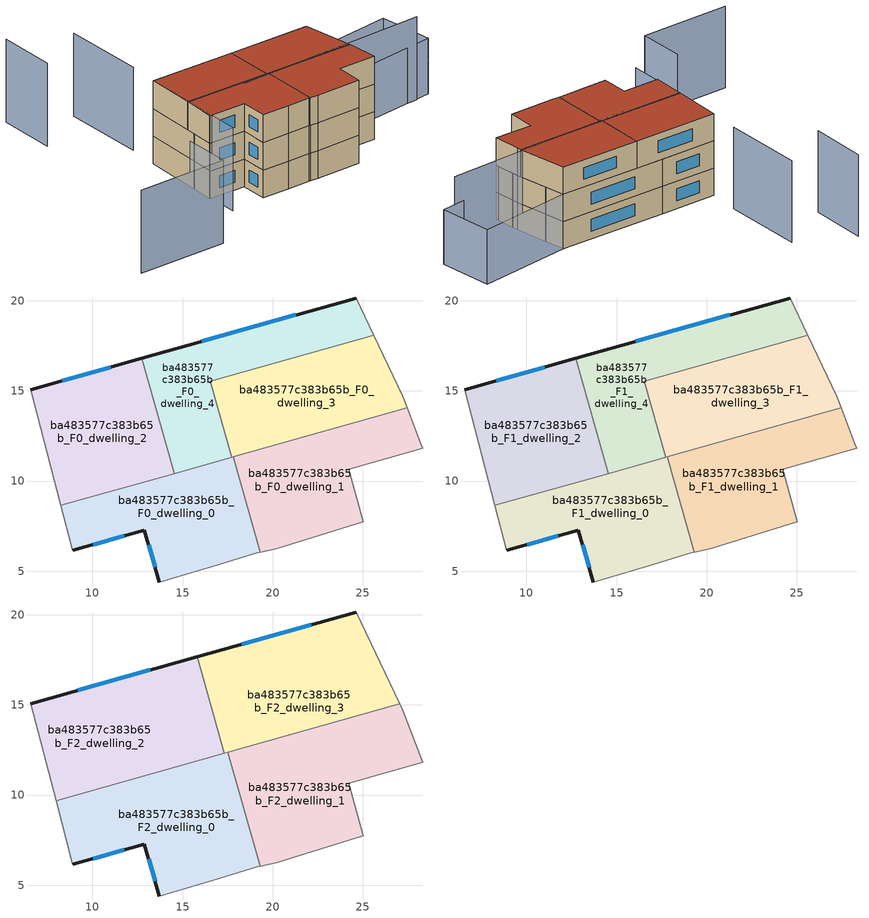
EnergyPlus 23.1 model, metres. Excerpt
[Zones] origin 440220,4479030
ba483577c383b65b_F0_dwelling_0
 floor ground (EU_floor_Construction): 17.8,11.34 19.29,6.05 19.13,6.01 16.71,5.29 13.72,4.4 12.88,7.27 8.91,6.16 8.88,6.23 8.25,8.65 z0
 wall outside (EU_wall_Construction): 8.91,6.16 12.88,7.27 13.72,4.4 z0:3
 wall adiabatic (EU_wall_Construction): 13.72,4.4 16.71,5.29 19.13,6.01 19.29,6.05 / 8.25,8.65 8.88,6.23 8.91,6.16 z0:3
 wall to ba483577c383b65b_F0_dwelling_1 (EU_wall_Construction): 19.29,6.05 17.8,11.34 z0:3
 wall to ba483577c383b65b_F0_dwelling_2 (EU_wall_Construction): 14.54,10.42 8.25,8.65 z0:3
 wall to ba483577c383b65b_F0_dwelling_4 (EU_wall_Construction): 17.73,11.32 14.54,10.42 z0:3
 wall to ba483577c383b65b_F0_dwelling_3 (EU_wall_Construction): 17.8,11.34 17.73,11.32 z0:3
 window (EU_Window_Construction): 13.12,6.47 13.48,5.21 / 10.03,6.47 11.77,6.96 z0.84:2.16
ba483577c383b65b_F0_dwelling_1
 floor ground (EU_floor_Construction): 27.46,14.06 28.22,12.06 28.31,11.82 24.21,10.66 25.03,7.73 20.2,6.25 19.29,6.05 17.8,11.34 z0
 wall adiabatic (EU_wall_Construction): 19.29,6.05 20.2,6.25 25.03,7.73 24.21,10.66 28.31,11.82 28.22,12.06 27.46,14.06 17.8,11.34 z0:3
ba483577c383b65b_F0_dwelling_2
 floor ground (EU_floor_Construction): 12.73,16.8 14.53,10.42 8.25,8.65 6.59,15.07 z0
 wall outside (EU_wall_Construction): 12.73,16.8 6.59,15.07 z0:3
 wall to ba483577c383b65b_F0_dwelling_4 (EU_wall_Construction): 14.53,10.42 12.73,16.8 z0:3
 wall adiabatic (EU_wall_Construction): 6.59,15.07 8.25,8.65 z0:3
 window (EU_Window_Construction): 11.01,16.32 8.31,15.56 z0.84:2.16
ba483577c383b65b_F0_dwelling_3
 floor ground (EU_floor_Construction): 25.61,18.08 27.22,14.71 27.46,14.06 17.72,11.32 16.54,15.53 z0
 wall adiabatic (EU_wall_Construction): 17.8,11.34 27.46,14.06 27.22,14.71 25.61,18.08 z0:3
 wall to ba483577c383b65b_F0_dwelling_4 (EU_wall_Construction): 25.61,18.08 16.54,15.53 17.72,11.32 z0:3
ba483577c383b65b_F0_dwelling_4
 floor ground (EU_floor_Construction): 24.62,20.16 25.61,18.08 16.54,15.53 17.72,11.32 14.53,10.42 12.73,16.8 z0
 wall outside (EU_wall_Construction): 24.62,20.16 12.73,16.8 z0:3
 wall adiabatic (EU_wall_Construction): 25.61,18.08 24.62,20.16 z0:3
 window (EU_Window_Construction): 21.28,19.21 16.07,17.75 z0.84:2.16
ba483577c383b65b_F1_dwelling_0
 floor to ba483577c383b65b_F0_dwelling_0 (EU_floor_Construction): 17.8,11.34 19.29,6.05 19.13,6.01 16.71,5.29 13.72,4.4 12.88,7.27 8.91,6.16 8.88,6.23 8.25,8.65 z3
 wall outside (EU_wall_Construction): 8.91,6.16 12.88,7.27 13.72,4.4 z3:6
 wall adiabatic (EU_wall_Construction): 13.72,4.4 16.71,5.29 19.13,6.01 19.29,6.05 / 8.25,8.65 8.88,6.23 8.91,6.16 z3:6
 wall to ba483577c383b65b_F1_dwelling_1 (EU_wall_Construction): 19.29,6.05 17.8,11.34 z3:6
 wall to ba483577c383b65b_F1_dwelling_2 (EU_wall_Construction): 14.54,10.42 8.25,8.65 z3:6
 wall to ba483577c383b65b_F1_dwelling_4 (EU_wall_Construction): 17.73,11.32 14.54,10.42 z3:6
 wall to ba483577c383b65b_F1_dwelling_3 (EU_wall_Construction): 17.8,11.34 17.73,11.32 z3:6
 window (EU_Window_Construction): 13.12,6.47 13.48,5.21 / 10.03,6.47 11.77,6.96 z3.84:5.16
ba483577c383b65b_F1_dwelling_1
 floor to ba483577c383b65b_F0_dwelling_1 (EU_floor_Construction): 27.46,14.06 28.22,12.06 28.31,11.82 24.21,10.66 25.03,7.73 20.2,6.25 19.29,6.05 17.8,11.34 z3
 wall adiabatic (EU_wall_Construction): 19.29,6.05 20.2,6.25 25.03,7.73 24.21,10.66 28.31,11.82 28.22,12.06 27.46,14.06 17.8,11.34 z3:6
ba483577c383b65b_F1_dwelling_2
 floor to ba483577c383b65b_F0_dwelling_2 (EU_floor_Construction): 12.73,16.8 14.53,10.42 8.25,8.65 6.59,15.07 z3
 wall outside (EU_wall_Construction): 12.73,16.8 6.59,15.07 z3:6
 wall to ba483577c383b65b_F1_dwelling_4 (EU_wall_Construction): 14.53,10.42 12.73,16.8 z3:6
 wall adiabatic (EU_wall_Construction): 6.59,15.07 8.25,8.65 z3:6
 window (EU_Window_Construction): 11.01,16.32 8.31,15.56 z3.84:5.16
ba483577c383b65b_F1_dwelling_3
 floor to ba483577c383b65b_F0_dwelling_3 (EU_floor_Construction): 25.61,18.08 27.22,14.71 27.46,14.06 17.72,11.32 16.54,15.53 z3
 wall adiabatic (EU_wall_Construction): 17.8,11.34 27.46,14.06 27.22,14.71 25.61,18.08 z3:6
 wall to ba483577c383b65b_F1_dwelling_4 (EU_wall_Construction): 25.61,18.08 16.54,15.53 17.72,11.32 z3:6
 ceiling adiabatic (EU_roof_Construction): 27.05,15.07 25.61,18.08 16.54,15.53 17.43,12.35 z6
ba483577c383b65b_F1_dwelling_4
 floor to ba483577c383b65b_F0_dwelling_4 (EU_floor_Construction): 24.62,20.16 25.61,18.08 16.54,15.53 17.72,11.32 14.53,10.42 12.73,16.8 z3
 wall outside (EU_wall_Construction): 24.62,20.16 12.73,16.8 z3:6
 wall adiabatic (EU_wall_Construction): 25.61,18.08 24.62,20.16 z3:6
 window (EU_Window_Construction): 21.28,19.21 16.07,17.75 z3.84:5.16
ba483577c383b65b_F2_dwelling_0
 floor to ba483577c383b65b_F1_dwelling_0 (EU_floor_Construction): 17.8,11.34 19.29,6.05 19.13,6.01 16.71,5.29 13.72,4.4 12.88,7.27 8.91,6.16 8.88,6.23 8.25,8.65 z6
 floor to ba483577c383b65b_F1_dwelling_4 (EU_floor_Construction): 17.43,12.35 17.72,11.32 14.53,10.42 14.24,11.46 z6
 floor to ba483577c383b65b_F1_dwelling_2 (EU_floor_Construction): 14.24,11.46 14.53,10.42 8.25,8.65 7.98,9.69 z6
 floor to ba483577c383b65b_F1_dwelling_3 (EU_floor_Construction): 17.52,12.38 17.81,11.34 17.72,11.32 17.43,12.35 z6
 wall outside (EU_wall_Construction): 8.91,6.16 12.88,7.27 13.72,4.4 z6:9
 wall adiabatic (EU_wall_Construction): 7.98,9.69 8.88,6.23 8.91,6.16 / 13.72,4.4 16.71,5.29 19.13,6.01 19.3,6.05 z6:9
 wall to ba483577c383b65b_F2_dwelling_1 (EU_wall_Construction): 19.3,6.05 17.52,12.38 z6:9
 wall to ba483577c383b65b_F2_dwelling_2 (EU_wall_Construction): 17.31,12.32 7.98,9.69 z6:9
 wall to ba483577c383b65b_F2_dwelling_3 (EU_wall_Construction): 17.52,12.38 17.31,12.32 z6:9
 window (EU_Window_Construction): 13.12,6.47 13.48,5.21 / 10.03,6.47 11.77,6.96 z6.84:8.16
 roof outside (EU_roof_Construction): 19.13,6.01 19.3,6.05 17.52,12.38 7.98,9.69 8.88,6.23 8.91,6.16 12.88,7.27 13.72,4.4 16.71,5.29 z9
ba483577c383b65b_F2_dwelling_1
 floor to ba483577c383b65b_F1_dwelling_1 (EU_floor_Construction): 27.46,14.06 28.22,12.06 28.31,11.82 24.21,10.66 25.03,7.73 20.2,6.25 19.3,6.05 17.81,11.34 z6
 floor to ba483577c383b65b_F1_dwelling_3 (EU_floor_Construction): 27.05,15.07 27.22,14.71 27.46,14.06 17.81,11.34 17.52,12.38 z6
 wall adiabatic (EU_wall_Construction): 19.3,6.05 20.2,6.25 25.03,7.73 24.21,10.66 28.31,11.82 27.22,14.71 27.05,15.07 17.52,12.38 z6:9
 roof outside (EU_roof_Construction): 25.03,7.73 24.21,10.66 28.31,11.82 27.22,14.71 27.05,15.07 17.52,12.38 19.3,6.05 20.2,6.25 z9
ba483577c383b65b_F2_dwelling_2
 floor to ba483577c383b65b_F1_dwelling_2 (EU_floor_Construction): 12.74,16.8 14.24,11.46 7.98,9.69 6.59,15.07 z6
 floor to ba483577c383b65b_F1_dwelling_4 (EU_floor_Construction): 15.81,17.67 17.31,12.32 14.24,11.46 12.74,16.8 z6
 wall outside (EU_wall_Construction): 15.81,17.67 6.59,15.07 z6:9
 wall adiabatic (EU_wall_Construction): 6.59,15.07 7.98,9.69 z6:9
 wall to ba483577c383b65b_F2_dwelling_3 (EU_wall_Construction): 17.31,12.32 15.81,17.67 z6:9
 window (EU_Window_Construction): 13.22,16.94 9.18,15.8 z6.84:8.16
 roof outside (EU_roof_Construction): 17.31,12.32 15.81,17.67 6.59,15.07 7.98,9.69 z9
ba483577c383b65b_F2_dwelling_3
 floor to ba483577c383b65b_F1_dwelling_4 (EU_floor_Construction): 24.62,20.16 25.61,18.08 16.54,15.53 17.43,12.35 17.31,12.32 15.81,17.67 z6
 floor adiabatic (EU_floor_Construction): 25.61,18.08 27.05,15.07 17.31,12.32 17.43,12.35 16.54,15.53 z6
 wall outside (EU_wall_Construction): 24.62,20.16 15.81,17.67 z6:9
 wall adiabatic (EU_wall_Construction): 17.52,12.38 27.05,15.07 24.62,20.16 z6:9
 window (EU_Window_Construction): 22.14,19.46 18.28,18.37 z6.84:8.16
 roof outside (EU_roof_Construction): 27.05,15.07 24.62,20.16 15.81,17.67 17.31,12.32 z9
shading: 14.52,11.25 35.28,18.05 / 5.09,1.86 6.55,-3 / 6.55,-3 -3.2,-5.93 / 6.59,15.07 9.95,3 / 3.35,27.33 5.9,18.51 / -3.22,28.6 -1.49,22.35 z0:9; 34.37,24.34 36.75,18.79 / 36.75,18.79 27,14.61 / 27,14.61 24.62,20.16 / 24.62,20.16 34.37,24.34 z0:6
[Building]
EU S2 Campaign: North Axis=0; Terrain=City; Solar Distribution=FullExterior
[Site:Location]
Madrid: Latitude=40.5; Longitude=-3.5; Time Zone=1; Elevation=609
[SizingPeriod:WeatherFileDays]
AnnualSizingPeriod: Begin Month=1; Begin Day of Month=1; End Month=12; End Day of Month=31; Day of Week for Start Day=Monday; Use Weather File Daylight Saving Period=No; Use Weather File Rain and Snow Indicators=No
[MATERIAL]
EU_InternalMass_Material: Roughness=MediumRough; Thickness=0.1; Conductivity=1; Density=1800; Specific Heat=900; Thermal Absorptance=0.9; Solar Absorptance=0.7; Visible Absorptance=0.7
[MATERIAL:NOMASS] Roughness=MediumRough; Thermal Absorptance=0.9; Solar Absorptance=0.7; Visible Absorptance=0.7
Name | Thermal Resistance
EU_wall_NoMass; EU_roof_NoMass | 2.16768
EU_floor_NoMass | 1.14339
[WINDOWMATERIAL:SIMPLEGLAZINGSYSTEM]
EU_Window_SimpleGlazing: UFactor=3.23888; Solar Heat Gain Coefficient=0.85; Visible Transmittance=0.85
[CONSTRUCTION]
EU_wall_Construction: EU_wall_NoMass
EU_roof_Construction: EU_roof_NoMass
EU_floor_Construction: EU_floor_NoMass
EU_InternalMass_Construction: EU_InternalMass_Material
EU_Window_Construction: EU_Window_SimpleGlazing
[ZONE] Type=1; Multiplier=1; Ceiling Height=autocalculate; Floor Area=autocalculate; Part of Total Floor Area=Yes
Name | Volume
ba483577c383b65b_F0_dwelling_0; ba483577c383b65b_F1_dwelling_0 | 128.52
ba483577c383b65b_F2_dwelling_0 | 160.661
ba483577c383b65b_F0_dwelling_1; ba483577c383b65b_F1_dwelling_1 | 128.536
ba483577c383b65b_F2_dwelling_1 | 160.674
ba483577c383b65b_F0_dwelling_2; ba483577c383b65b_F1_dwelling_2 | 128.528
ba483577c383b65b_F2_dwelling_2 | 160.672
ba483577c383b65b_F0_dwelling_3; ba483577c383b65b_F1_dwelling_3 | 128.516
ba483577c383b65b_F2_dwelling_3 | 160.655
ba483577c383b65b_F0_dwelling_4; ba483577c383b65b_F1_dwelling_4 | 128.544
[INTERNALMASS] Construction=EU_InternalMass_Construction
Name | Zone or ZoneList | Surface Area
ba483577c383b65b_F0_dwelling_0_EU_InternalMass | ba483577c383b65b_F0_dwelling_0 | 42.8401
ba483577c383b65b_F0_dwelling_1_EU_InternalMass | ba483577c383b65b_F0_dwelling_1 | 42.8457
ba483577c383b65b_F0_dwelling_2_EU_InternalMass | ba483577c383b65b_F0_dwelling_2 | 42.8432
ba483577c383b65b_F0_dwelling_3_EU_InternalMass | ba483577c383b65b_F0_dwelling_3 | 42.8382
ba483577c383b65b_F0_dwelling_4_EU_InternalMass | ba483577c383b65b_F0_dwelling_4 | 42.8479
ba483577c383b65b_F1_dwelling_0_EU_InternalMass | ba483577c383b65b_F1_dwelling_0 | 42.8401
ba483577c383b65b_F1_dwelling_1_EU_InternalMass | ba483577c383b65b_F1_dwelling_1 | 42.8457
ba483577c383b65b_F1_dwelling_2_EU_InternalMass | ba483577c383b65b_F1_dwelling_2 | 42.8432
ba483577c383b65b_F1_dwelling_3_EU_InternalMass | ba483577c383b65b_F1_dwelling_3 | 42.8382
ba483577c383b65b_F1_dwelling_4_EU_InternalMass | ba483577c383b65b_F1_dwelling_4 | 42.8479
ba483577c383b65b_F2_dwelling_0_EU_InternalMass | ba483577c383b65b_F2_dwelling_0 | 53.5542
ba483577c383b65b_F2_dwelling_1_EU_InternalMass | ba483577c383b65b_F2_dwelling_1 | 53.558
ba483577c383b65b_F2_dwelling_2_EU_InternalMass | ba483577c383b65b_F2_dwelling_2 | 53.5574
ba483577c383b65b_F2_dwelling_3_EU_InternalMass | ba483577c383b65b_F2_dwelling_3 | 53.5512
[OTHEREQUIPMENT] Fuel Type=Electricity; Design Level Calculation Method=Watts/Area; Power per Zone Floor Area=1; Fraction Latent=0; Fraction Radiant=0; Fraction Lost=0; Carbon Dioxide Generation Rate=0; EndUse Subcategory=EU_Step8_InternalGains
Name | Zone or ZoneList or Space or SpaceList | Schedule
EU_Step8_InternalGain_ba483577c383b65b_F0_dwelling_0_f000 | ba483577c383b65b_F0_dwelling_0 | EU_Step8_GainSchedule_ba483577c383b65b_F0_dwelling_0_f000
EU_Step8_InternalGain_ba483577c383b65b_F0_dwelling_1_f000 | ba483577c383b65b_F0_dwelling_1 | EU_Step8_GainSchedule_ba483577c383b65b_F0_dwelling_1_f000
EU_Step8_InternalGain_ba483577c383b65b_F0_dwelling_2_f000 | ba483577c383b65b_F0_dwelling_2 | EU_Step8_GainSchedule_ba483577c383b65b_F0_dwelling_2_f000
EU_Step8_InternalGain_ba483577c383b65b_F0_dwelling_3_f000 | ba483577c383b65b_F0_dwelling_3 | EU_Step8_GainSchedule_ba483577c383b65b_F0_dwelling_3_f000
EU_Step8_InternalGain_ba483577c383b65b_F0_dwelling_4_f000 | ba483577c383b65b_F0_dwelling_4 | EU_Step8_GainSchedule_ba483577c383b65b_F0_dwelling_4_f000
EU_Step8_InternalGain_ba483577c383b65b_F1_dwelling_0_f000 | ba483577c383b65b_F1_dwelling_0 | EU_Step8_GainSchedule_ba483577c383b65b_F1_dwelling_0_f000
EU_Step8_InternalGain_ba483577c383b65b_F1_dwelling_1_f000 | ba483577c383b65b_F1_dwelling_1 | EU_Step8_GainSchedule_ba483577c383b65b_F1_dwelling_1_f000
EU_Step8_InternalGain_ba483577c383b65b_F1_dwelling_2_f000 | ba483577c383b65b_F1_dwelling_2 | EU_Step8_GainSchedule_ba483577c383b65b_F1_dwelling_2_f000
EU_Step8_InternalGain_ba483577c383b65b_F1_dwelling_3_f000 | ba483577c383b65b_F1_dwelling_3 | EU_Step8_GainSchedule_ba483577c383b65b_F1_dwelling_3_f000
EU_Step8_InternalGain_ba483577c383b65b_F1_dwelling_4_f000 | ba483577c383b65b_F1_dwelling_4 | EU_Step8_GainSchedule_ba483577c383b65b_F1_dwelling_4_f000
EU_Step8_InternalGain_ba483577c383b65b_F2_dwelling_0_f000 | ba483577c383b65b_F2_dwelling_0 | EU_Step8_GainSchedule_ba483577c383b65b_F2_dwelling_0_f000
EU_Step8_InternalGain_ba483577c383b65b_F2_dwelling_1_f000 | ba483577c383b65b_F2_dwelling_1 | EU_Step8_GainSchedule_ba483577c383b65b_F2_dwelling_1_f000
EU_Step8_InternalGain_ba483577c383b65b_F2_dwelling_2_f000 | ba483577c383b65b_F2_dwelling_2 | EU_Step8_GainSchedule_ba483577c383b65b_F2_dwelling_2_f000
EU_Step8_InternalGain_ba483577c383b65b_F2_dwelling_3_f000 | ba483577c383b65b_F2_dwelling_3 | EU_Step8_GainSchedule_ba483577c383b65b_F2_dwelling_3_f000
[ZONEVENTILATION:DESIGNFLOWRATE] Schedule=EU_AlwaysOn; Design Flow Rate Calculation Method=AirChanges/Hour; Air Changes per Hour=0.480546; Ventilation Type=Natural; Fan Pressure Rise=0; Fan Total Efficiency=1; Constant Term Coefficient=1; Temperature Term Coefficient=0; Velocity Term Coefficient=0; Velocity Squared Term Coefficient=0; Minimum Indoor Temperature=-100; Maximum Indoor Temperature=100; Delta Temperature=-100; Minimum Outdoor Temperature=-100; Maximum Outdoor Temperature=100; Maximum Wind Speed=40
Name | Zone or ZoneList or Space or SpaceList
EU_ConstantAir_ba483577c383b65b_F0_dwelling_0 | ba483577c383b65b_F0_dwelling_0
EU_ConstantAir_ba483577c383b65b_F0_dwelling_1 | ba483577c383b65b_F0_dwelling_1
EU_ConstantAir_ba483577c383b65b_F0_dwelling_2 | ba483577c383b65b_F0_dwelling_2
EU_ConstantAir_ba483577c383b65b_F0_dwelling_3 | ba483577c383b65b_F0_dwelling_3
EU_ConstantAir_ba483577c383b65b_F0_dwelling_4 | ba483577c383b65b_F0_dwelling_4
EU_ConstantAir_ba483577c383b65b_F1_dwelling_0 | ba483577c383b65b_F1_dwelling_0
EU_ConstantAir_ba483577c383b65b_F1_dwelling_1 | ba483577c383b65b_F1_dwelling_1
EU_ConstantAir_ba483577c383b65b_F1_dwelling_2 | ba483577c383b65b_F1_dwelling_2
EU_ConstantAir_ba483577c383b65b_F1_dwelling_3 | ba483577c383b65b_F1_dwelling_3
EU_ConstantAir_ba483577c383b65b_F1_dwelling_4 | ba483577c383b65b_F1_dwelling_4
EU_ConstantAir_ba483577c383b65b_F2_dwelling_0 | ba483577c383b65b_F2_dwelling_0
EU_ConstantAir_ba483577c383b65b_F2_dwelling_1 | ba483577c383b65b_F2_dwelling_1
EU_ConstantAir_ba483577c383b65b_F2_dwelling_2 | ba483577c383b65b_F2_dwelling_2
EU_ConstantAir_ba483577c383b65b_F2_dwelling_3 | ba483577c383b65b_F2_dwelling_3
[HVACTEMPLATE:THERMOSTAT] Constant Heating Setpoint=20; Constant Cooling Setpoint=50
EU_HeatOnly_ba483577c383b65b_F0_dwelling_0; EU_HeatOnly_ba483577c383b65b_F0_dwelling_1; EU_HeatOnly_ba483577c383b65b_F0_dwelling_2; EU_HeatOnly_ba483577c383b65b_F0_dwelling_3; EU_HeatOnly_ba483577c383b65b_F0_dwelling_4; EU_HeatOnly_ba483577c383b65b_F1_dwelling_0; EU_HeatOnly_ba483577c383b65b_F1_dwelling_1; EU_HeatOnly_ba483577c383b65b_F1_dwelling_2; EU_HeatOnly_ba483577c383b65b_F1_dwelling_3; EU_HeatOnly_ba483577c383b65b_F1_dwelling_4; EU_HeatOnly_ba483577c383b65b_F2_dwelling_0; EU_HeatOnly_ba483577c383b65b_F2_dwelling_1; EU_HeatOnly_ba483577c383b65b_F2_dwelling_2; EU_HeatOnly_ba483577c383b65b_F2_dwelling_3
[HVACTEMPLATE:ZONE:IDEALLOADSAIRSYSTEM] System Availability Schedule=EU_AlwaysOn; Maximum Heating Supply Air Temperature=50; Minimum Cooling Supply Air Temperature=13; Maximum Heating Supply Air Humidity Ratio=0.0156; Minimum Cooling Supply Air Humidity Ratio=0.0077; Heating Limit=NoLimit; Cooling Limit=NoLimit; Heating Availability Schedule=EU_AlwaysOn; Cooling Availability Schedule=EU_CoolingOff; Dehumidification Control Type=ConstantSensibleHeatRatio; Cooling Sensible Heat Ratio=0.7; Dehumidification Setpoint=60; Humidification Control Type=None; Humidification Setpoint=30; Outdoor Air Method=None; Outdoor Air Flow Rate per Person=0.00944; Outdoor Air Flow Rate per Zone Floor Area=0; Outdoor Air Flow Rate per Zone=0; Demand Controlled Ventilation Type=None; Outdoor Air Economizer Type=NoEconomizer; Heat Recovery Type=None; Sensible Heat Recovery Effectiveness=0.7; Latent Heat Recovery Effectiveness=0.65
Name | Template Thermostat
ba483577c383b65b_F0_dwelling_0 | EU_HeatOnly_ba483577c383b65b_F0_dwelling_0
ba483577c383b65b_F0_dwelling_1 | EU_HeatOnly_ba483577c383b65b_F0_dwelling_1
ba483577c383b65b_F0_dwelling_2 | EU_HeatOnly_ba483577c383b65b_F0_dwelling_2
ba483577c383b65b_F0_dwelling_3 | EU_HeatOnly_ba483577c383b65b_F0_dwelling_3
ba483577c383b65b_F0_dwelling_4 | EU_HeatOnly_ba483577c383b65b_F0_dwelling_4
ba483577c383b65b_F1_dwelling_0 | EU_HeatOnly_ba483577c383b65b_F1_dwelling_0
ba483577c383b65b_F1_dwelling_1 | EU_HeatOnly_ba483577c383b65b_F1_dwelling_1
ba483577c383b65b_F1_dwelling_2 | EU_HeatOnly_ba483577c383b65b_F1_dwelling_2
ba483577c383b65b_F1_dwelling_3 | EU_HeatOnly_ba483577c383b65b_F1_dwelling_3
ba483577c383b65b_F1_dwelling_4 | EU_HeatOnly_ba483577c383b65b_F1_dwelling_4
ba483577c383b65b_F2_dwelling_0 | EU_HeatOnly_ba483577c383b65b_F2_dwelling_0
ba483577c383b65b_F2_dwelling_1 | EU_HeatOnly_ba483577c383b65b_F2_dwelling_1
ba483577c383b65b_F2_dwelling_2 | EU_HeatOnly_ba483577c383b65b_F2_dwelling_2
ba483577c383b65b_F2_dwelling_3 | EU_HeatOnly_ba483577c383b65b_F2_dwelling_3
[SIZING:ZONE] Zone Cooling Design Supply Air Temperature Input Method=SupplyAirTemperature; Zone Cooling Design Supply Air Temperature=13; Zone Heating Design Supply Air Temperature Input Method=SupplyAirTemperature; Zone Heating Design Supply Air Temperature=50; Zone Cooling Design Supply Air Humidity Ratio=0.008; Zone Heating Design Supply Air Humidity Ratio=0.008; Cooling Design Air Flow Method=DesignDay; Cooling Design Air Flow Rate=0; Cooling Minimum Air Flow per Zone Floor Area=0.000762; Cooling Minimum Air Flow=0; Cooling Minimum Air Flow Fraction=0.2; Heating Design Air Flow Method=DesignDay; Heating Design Air Flow Rate=0; Heating Maximum Air Flow per Zone Floor Area=0.002032; Heating Maximum Air Flow=0.141576; Heating Maximum Air Flow Fraction=0.3; Account for Dedicated Outdoor Air System=No; Dedicated Outdoor Air System Control Strategy=NeutralSupplyAir; Dedicated Outdoor Air Low Setpoint Temperature for Design=autosize; Dedicated Outdoor Air High Setpoint Temperature for Design=autosize; Zone Load Sizing Method=Sensible Load Only No Latent Load; Zone Latent Cooling Design Supply Air Humidity Ratio Input Method=HumidityRatioDifference; Zone Cooling Design Supply Air Humidity Ratio Difference=0.005; Zone Latent Heating Design Supply Air Humidity Ratio Input Method=HumidityRatioDifference; Zone Humidification Design Supply Air Humidity Ratio Difference=0.005
ba483577c383b65b_F0_dwelling_0; ba483577c383b65b_F0_dwelling_1; ba483577c383b65b_F0_dwelling_2; ba483577c383b65b_F0_dwelling_3; ba483577c383b65b_F0_dwelling_4; ba483577c383b65b_F1_dwelling_0; ba483577c383b65b_F1_dwelling_1; ba483577c383b65b_F1_dwelling_2; ba483577c383b65b_F1_dwelling_3; ba483577c383b65b_F1_dwelling_4; ba483577c383b65b_F2_dwelling_0; ba483577c383b65b_F2_dwelling_1; ba483577c383b65b_F2_dwelling_2; ba483577c383b65b_F2_dwelling_3
[SCHEDULE:CONSTANT]
Name | Hourly Value
EU_AlwaysOn | 1
EU_CoolingOff | 0
[SCHEDULE:FILE] Column Number=1; Rows to Skip at Top=0; Number of Hours of Data=8760; Column Separator=Comma; Interpolate to Timestep=No; Minutes per Item=60; Adjust Schedule for Daylight Savings=Yes
Name | File
EU_Step8_GainSchedule_ba483577c383b65b_F0_dwelling_0_f000 | ../../schedules/ba483577c383b65b/ba483577c383b65b_F0_dwelling_0_f000_gain.csv
EU_Step8_GainSchedule_ba483577c383b65b_F0_dwelling_1_f000 | ../../schedules/ba483577c383b65b/ba483577c383b65b_F0_dwelling_1_f000_gain.csv
EU_Step8_GainSchedule_ba483577c383b65b_F0_dwelling_2_f000 | ../../schedules/ba483577c383b65b/ba483577c383b65b_F0_dwelling_2_f000_gain.csv
EU_Step8_GainSchedule_ba483577c383b65b_F0_dwelling_3_f000 | ../../schedules/ba483577c383b65b/ba483577c383b65b_F0_dwelling_3_f000_gain.csv
EU_Step8_GainSchedule_ba483577c383b65b_F0_dwelling_4_f000 | ../../schedules/ba483577c383b65b/ba483577c383b65b_F0_dwelling_4_f000_gain.csv
EU_Step8_GainSchedule_ba483577c383b65b_F1_dwelling_0_f000 | ../../schedules/ba483577c383b65b/ba483577c383b65b_F1_dwelling_0_f000_gain.csv
EU_Step8_GainSchedule_ba483577c383b65b_F1_dwelling_1_f000 | ../../schedules/ba483577c383b65b/ba483577c383b65b_F1_dwelling_1_f000_gain.csv
EU_Step8_GainSchedule_ba483577c383b65b_F1_dwelling_2_f000 | ../../schedules/ba483577c383b65b/ba483577c383b65b_F1_dwelling_2_f000_gain.csv
EU_Step8_GainSchedule_ba483577c383b65b_F1_dwelling_3_f000 | ../../schedules/ba483577c383b65b/ba483577c383b65b_F1_dwelling_3_f000_gain.csv
EU_Step8_GainSchedule_ba483577c383b65b_F1_dwelling_4_f000 | ../../schedules/ba483577c383b65b/ba483577c383b65b_F1_dwelling_4_f000_gain.csv
EU_Step8_GainSchedule_ba483577c383b65b_F2_dwelling_0_f000 | ../../schedules/ba483577c383b65b/ba483577c383b65b_F2_dwelling_0_f000_gain.csv
EU_Step8_GainSchedule_ba483577c383b65b_F2_dwelling_1_f000 | ../../schedules/ba483577c383b65b/ba483577c383b65b_F2_dwelling_1_f000_gain.csv
EU_Step8_GainSchedule_ba483577c383b65b_F2_dwelling_2_f000 | ../../schedules/ba483577c383b65b/ba483577c383b65b_F2_dwelling_2_f000_gain.csv
EU_Step8_GainSchedule_ba483577c383b65b_F2_dwelling_3_f000 | ../../schedules/ba483577c383b65b/ba483577c383b65b_F2_dwelling_3_f000_gain.csv
